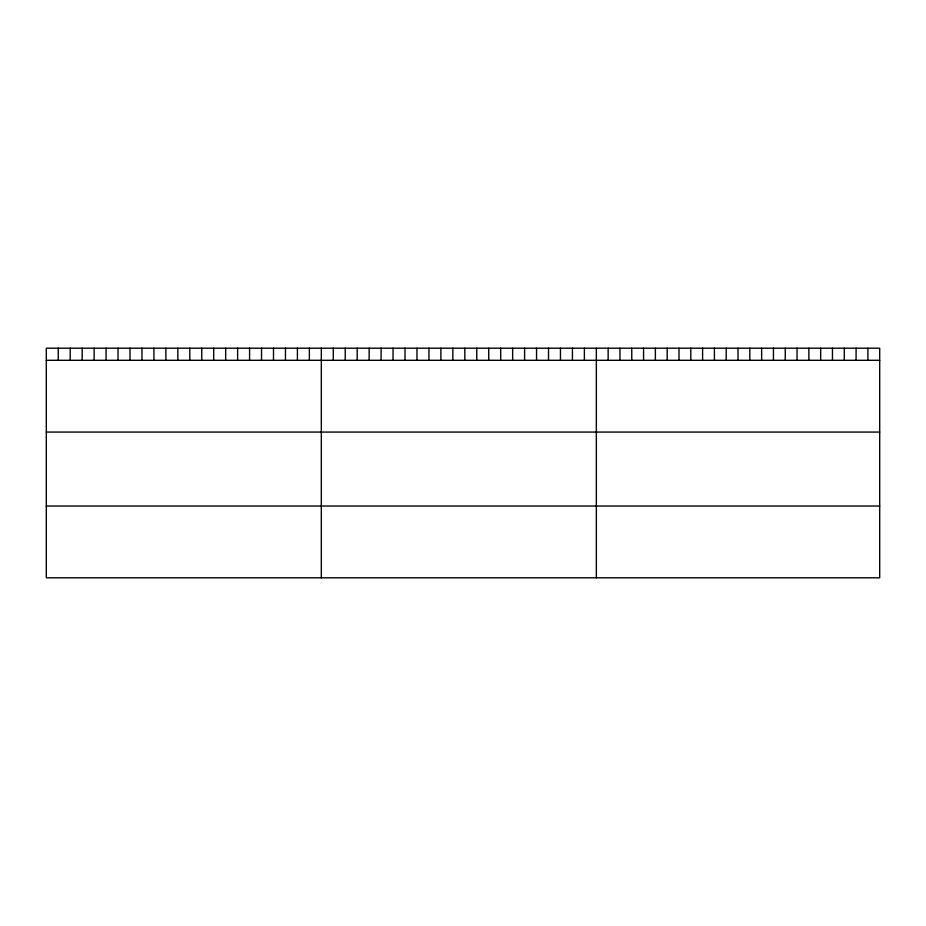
<?xml version="1.0" encoding="UTF-8"?>
<svg xmlns="http://www.w3.org/2000/svg" width="926" height="926" viewBox="0 0 926 926"><rect width="100%" height="100%" fill="white"/><g stroke="black" fill="none" stroke-linecap="round" stroke-linejoin="round"><path stroke-width="1.39" d="M879.7 360.295L879.7 577.801L46.3 577.801L46.3 348.199L879.7 348.199L879.7 360.295L46.3 360.295M46.3 432.072L879.7 432.072M46.3 506.024L879.7 506.024M867.893 348.199L867.893 360.295M856.087 348.199L856.087 360.295M844.28 348.199L844.28 360.295M832.474 348.199L832.474 360.295M820.668 348.199L820.668 360.295M808.861 348.199L808.861 360.295M797.054 348.199L797.054 360.295M785.248 348.199L785.248 360.295M773.442 348.199L773.442 360.295M761.635 348.199L761.635 360.295M749.828 348.199L749.828 360.295M738.022 348.199L738.022 360.295M726.215 348.199L726.215 360.295M714.409 348.199L714.409 360.295M702.602 348.199L702.602 360.295M690.796 348.199L690.796 360.295M678.99 348.199L678.99 360.295M667.183 348.199L667.183 360.295M655.377 348.199L655.377 360.295M643.57 348.199L643.57 360.295M631.763 348.199L631.763 360.295M619.957 348.199L619.957 360.295M608.15 348.199L608.15 360.295M596.344 348.199L596.344 577.801M584.387 348.199L584.387 360.295M572.43 348.199L572.43 360.295M560.473 348.199L560.473 360.295M548.516 348.199L548.516 360.295M536.559 348.199L536.559 360.295M524.602 348.199L524.602 360.295M512.645 348.199L512.645 360.295M500.688 348.199L500.688 360.295M488.731 348.199L488.731 360.295M476.774 348.199L476.774 360.295M464.817 348.199L464.817 360.295M452.849 348.199L452.849 360.295M440.892 348.199L440.892 360.295M428.935 348.199L428.935 360.295M416.978 348.199L416.978 360.295M405.021 348.199L405.021 360.295M393.064 348.199L393.064 360.295M381.107 348.199L381.107 360.295M369.15 348.199L369.15 360.295M357.193 348.199L357.193 360.295M345.236 348.199L345.236 360.295M333.279 348.199L333.279 360.295M321.322 348.199L321.322 577.801M309.365 348.199L309.365 360.295M297.408 348.199L297.408 360.295M285.451 348.199L285.451 360.295M273.494 348.199L273.494 360.295M261.537 348.199L261.537 360.295M249.58 348.199L249.58 360.295M237.623 348.199L237.623 360.295M225.666 348.199L225.666 360.295M213.709 348.199L213.709 360.295M201.752 348.199L201.752 360.295M189.795 348.199L189.795 360.295M177.827 348.199L177.827 360.295M165.87 348.199L165.87 360.295M153.913 348.199L153.913 360.295M141.956 348.199L141.956 360.295M129.999 348.199L129.999 360.295M118.042 348.199L118.042 360.295M106.085 348.199L106.085 360.295M94.128 348.199L94.128 360.295M82.171 348.199L82.171 360.295M70.214 348.199L70.214 360.295M58.257 348.199L58.257 360.295"/></g></svg>
